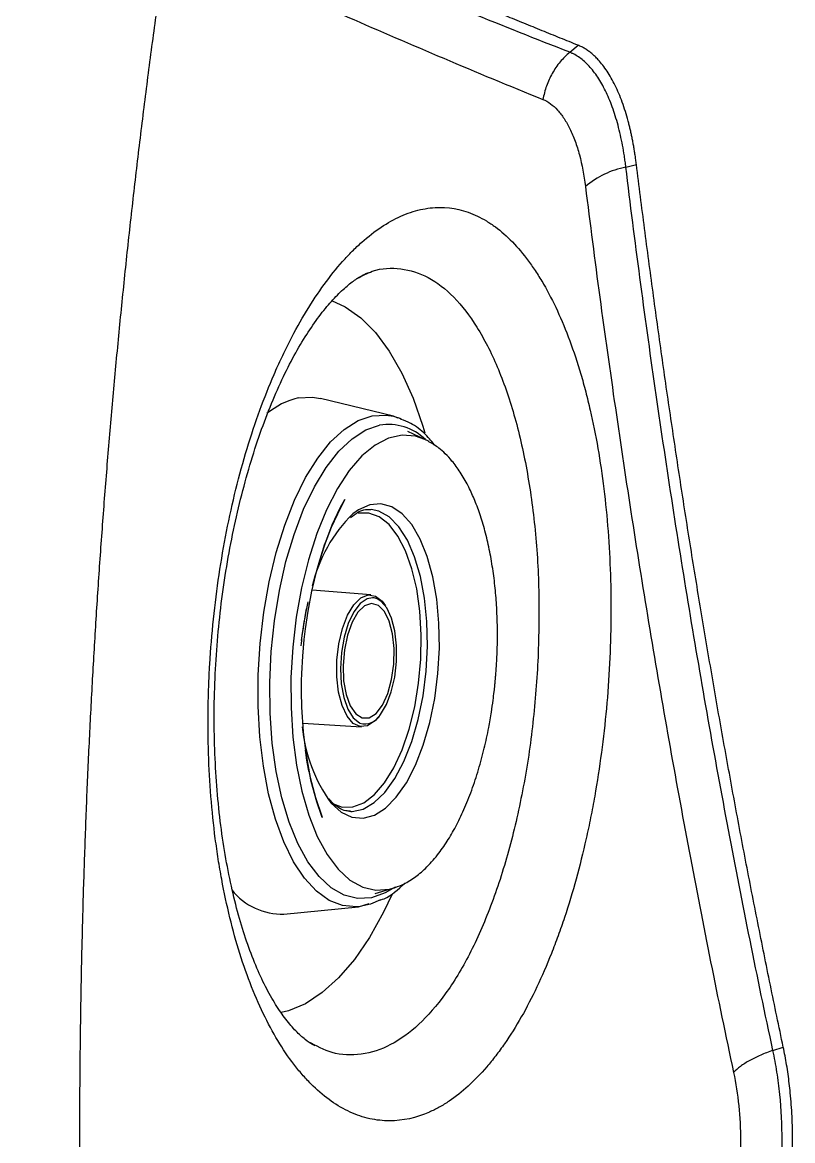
# Model space of a CAD drawing. Extents: x 527 to 611, y 788 to 934.
# Drawn here: x 535.046 to 537.726, y 845.573 to 849.462 of the extents above; entities that cross this region are included whole.
import ezdxf

# ---------------------------------------------------------------- set-up
doc = ezdxf.new("R2010")
doc.units = 0
doc.header["$MEASUREMENT"] = 0
doc.layers.add('1', color=4, linetype='Continuous')
doc.layers.add('GEOMETRY', color=3, linetype='Continuous', lineweight=25)

# ---------------------------------------------------------------- blocks, each defined once
blk = doc.blocks.new('2026_FLAIR')
at = {"layer": 'GEOMETRY'}
for p, q in [((9.8839, 45.9946), (9.9132, 46.019)), ((10.0793, 45.5954), (10.116, 45.6046)), ((9.2703, 44.7289), (9.0169, 44.7911)), ((9.2854, 44.7228), (9.2709, 44.7288)), ((9.3798, 44.6486), (9.3208, 44.6759)), ((9.3921, 44.6423), (9.3798, 44.6486)), ((9.1921, 44.1082), (8.9877, 44.1247)), ((8.9553, 43.6617), (9.1595, 43.6491)), ((8.9781, 43.4881), (8.9778, 43.4893)), ((9.1171, 43.3552), (9.1222, 43.3549)), ((9.2067, 43.069), (9.2689, 43.0876)), ((9.2689, 43.0876), (9.2738, 43.0892)), ((8.8896, 42.9978), (9.1492, 43.0235)), ((9.1492, 43.0235), (9.1866, 43.0352)), ((10.5911, 42.5237), (10.6269, 42.5354))]:
    blk.add_line(p, q, dxfattribs=at)
at = {"layer": 'GEOMETRY', "flags": 128}
for points in [[(9.0554, 45.1315), (9.1026, 45.1099), (9.1567, 45.0716), (9.2079, 45.0199), (9.2557, 44.9556), (9.2994, 44.8793), (9.3387, 44.7918), (9.373, 44.6943), (9.3799, 44.6712)], [(8.939, 44.7927), (8.9892, 44.7956), (9.0169, 44.7911)], [(9.1492, 43.0235), (9.142, 43.023), (9.0938, 43.0272), (9.0469, 43.0455), (9.0023, 43.0774), (8.9606, 43.1225), (8.9226, 43.1799), (8.8888, 43.2489), (8.8598, 43.3281), (8.8361, 43.4164), (8.818, 43.5123), (8.8059, 43.6142), (8.8, 43.7205), (8.8003, 43.8293), (8.8069, 43.9389), (8.8197, 44.0476), (8.8384, 44.1534), (8.8627, 44.2547), (8.8922, 44.3499), (8.9265, 44.4373), (8.965, 44.5155), (9.007, 44.5833), (9.0519, 44.6395), (9.0989, 44.6832), (9.1473, 44.7137), (9.1962, 44.7304)], [(9.1962, 44.7304), (9.2449, 44.7332), (9.2703, 44.7289)], [(9.2703, 44.7289), (9.2926, 44.7219), (9.2988, 44.7193)], [(9.2763, 43.0919), (9.242, 43.0714), (9.1938, 43.0548), (9.1459, 43.0522), (9.0991, 43.0637), (9.0541, 43.0892), (9.0117, 43.1281), (8.9728, 43.1798), (8.9378, 43.2434), (8.9075, 43.3178), (8.8823, 43.4018), (8.8627, 43.494), (8.849, 43.5926), (8.8414, 43.6962), (8.8402, 43.8028), (8.8452, 43.9106), (8.8564, 44.0179), (8.8737, 44.1228), (8.8967, 44.2234), (8.925, 44.3181), (8.9581, 44.4053), (8.9955, 44.4834), (9.0366, 44.5511), (9.0806, 44.6072), (9.1268, 44.6509), (9.1744, 44.6813), (9.2225, 44.6979)], [(9.3798, 44.6486), (9.3473, 44.6598), (9.3007, 44.6635), (9.2535, 44.653), (9.2066, 44.6286), (9.1607, 44.5908), (9.1167, 44.54), (9.0754, 44.4774), (9.0375, 44.404), (9.0037, 44.3211), (8.9746, 44.2301), (8.9507, 44.1328), (8.9324, 44.0308), (8.9201, 43.926), (8.914, 43.8203), (8.9142, 43.7154), (8.9207, 43.6134), (8.9334, 43.516), (8.952, 43.4249), (8.9762, 43.3418), (9.0056, 43.2682), (9.0397, 43.2054), (9.0778, 43.1544), (9.1193, 43.1163), (9.1635, 43.0917), (9.2095, 43.081), (9.2565, 43.0844), (9.2689, 43.0876)], [(8.955, 43.8943), (8.9602, 43.9527), (8.9645, 43.9898), (8.9735, 44.0512), (8.9866, 44.1203), (9.0053, 44.1975), (9.0296, 44.2771), (9.0579, 44.3513), (9.0857, 44.4106), (9.1014, 44.4396), (9.1014, 44.4396), (9.1014, 44.4396), (9.1014, 44.4396), (9.1014, 44.4396), (9.1014, 44.4396), (9.1014, 44.4396), (9.1014, 44.4396), (9.1014, 44.4396), (9.1014, 44.4396), (9.1014, 44.4396), (9.1012, 44.4391), (9.0858, 44.4108), (9.0542, 44.3425), (9.0332, 44.2878), (9.0166, 44.2373), (9.011, 44.2186), (9.0104, 44.2162), (9.0103, 44.2161), (9.0103, 44.2161), (9.0103, 44.2161), (9.0103, 44.2161), (9.0103, 44.2161), (9.0103, 44.2161), (9.0103, 44.2161), (9.0103, 44.2161), (9.0103, 44.2161), (9.0103, 44.2161), (9.0104, 44.2162), (9.0106, 44.2171), (9.015, 44.232), (9.0323, 44.2851), (9.033, 44.2871), (9.0332, 44.2877), (9.0332, 44.2877), (9.0332, 44.2877), (9.0332, 44.2877), (9.0332, 44.2877), (9.0332, 44.2877), (9.0332, 44.2877), (9.0332, 44.2877), (9.0332, 44.2876), (9.0331, 44.2874), (9.0328, 44.2864), (9.0312, 44.2818), (9.0297, 44.2777), (9.0296, 44.2772), (9.0295, 44.277), (9.0295, 44.277), (9.0295, 44.2769), (9.0295, 44.2769), (9.0295, 44.2769), (9.0295, 44.2771), (9.0297, 44.2775), (9.0303, 44.2793), (9.0326, 44.2858), (9.0344, 44.2908), (9.035, 44.2924), (9.0353, 44.2933), (9.0352, 44.2932)], [(9.397, 43.6636), (9.4141, 43.7472), (9.4253, 43.8341), (9.4303, 43.9222), (9.429, 44.0092), (9.4214, 44.0927), (9.4077, 44.1707), (9.3883, 44.2411), (9.3637, 44.3021), (9.3344, 44.3521), (9.3013, 44.3898), (9.2652, 44.4143), (9.2271, 44.4249), (9.1879, 44.4213), (9.1487, 44.4036), (9.1293, 44.3896)], [(9.0518, 43.386), (9.0559, 43.3835), (9.0922, 43.3701), (9.1297, 43.3707), (9.1675, 43.3852), (9.2044, 43.4132), (9.2396, 43.454), (9.2721, 43.5065), (9.3008, 43.5691), (9.3252, 43.6403), (9.3445, 43.7181), (9.3581, 43.8003), (9.3658, 43.8847), (9.3673, 43.969), (9.3625, 44.051), (9.3516, 44.1283), (9.335, 44.1988), (9.3129, 44.2607), (9.2861, 44.3123), (9.2553, 44.3521), (9.2213, 44.3791), (9.1851, 44.3924), (9.1475, 44.3919)], [(9.3566, 43.6745), (9.3734, 43.7569), (9.3842, 43.8426), (9.3887, 43.9294), (9.3869, 44.0148), (9.3787, 44.0965), (9.3643, 44.1723), (9.3443, 44.2402), (9.319, 44.2982), (9.2893, 44.3449), (9.2559, 44.3788), (9.2197, 44.3992), (9.1927, 44.4051)], [(9.1978, 44.0977), (9.1791, 44.0941), (9.1549, 44.0776), (9.1326, 44.0484), (9.1135, 44.0086), (9.0988, 43.9606), (9.0895, 43.9074), (9.0862, 43.8523), (9.089, 43.7989), (9.0978, 43.7504), (9.112, 43.71), (9.1308, 43.6801), (9.1529, 43.6626), (9.1537, 43.6623)], [(9.1327, 44.0736), (9.1572, 44.0976), (9.1829, 44.108), (9.2081, 44.1039), (9.2312, 44.0856), (9.2427, 44.0697)], [(9.214, 44.0941), (9.2037, 44.0971), (9.1978, 44.0977)], [(9.2181, 43.684), (9.206, 43.6701), (9.1807, 43.6528), (9.1551, 43.6496), (9.1307, 43.6609), (9.1092, 43.6858), (9.0918, 43.7229), (9.0796, 43.7697), (9.0735, 43.8234), (9.0738, 43.8806), (9.0805, 43.9376), (9.0931, 43.991), (9.1109, 44.0372), (9.1327, 44.0736), (9.1327, 44.0736)], [(9.1472, 44.0474), (9.1267, 44.0127), (9.1105, 43.9679), (9.0997, 43.9165), (9.0952, 43.8623), (9.0973, 43.8092), (9.1059, 43.7612), (9.1203, 43.7219), (9.1394, 43.6941), (9.1618, 43.68), (9.1859, 43.6806), (9.2099, 43.6959), (9.232, 43.7246), (9.2505, 43.7647), (9.2641, 43.8133), (9.2718, 43.8666), (9.273, 43.9208), (9.2676, 43.9718), (9.256, 44.0159), (9.2391, 44.0497), (9.2182, 44.0708), (9.1947, 44.0776), (9.1704, 44.0696), (9.1472, 44.0474)], [(9.225, 43.6916), (9.2459, 43.7264), (9.2629, 43.7707), (9.275, 43.8217), (9.2814, 43.8763), (9.2817, 43.9309), (9.2758, 43.9823), (9.2642, 44.0271), (9.2476, 44.0625), (9.227, 44.0864), (9.214, 44.0941)], [(8.9747, 43.5051), (8.9747, 43.5051), (8.9747, 43.505), (8.9747, 43.505), (8.9747, 43.5048), (8.9747, 43.5046), (8.9748, 43.5042), (8.9751, 43.503), (8.976, 43.4983), (8.9769, 43.4939), (8.9769, 43.4939), (8.9769, 43.4939), (8.9769, 43.4938), (8.9769, 43.4938), (8.9769, 43.4938), (8.9769, 43.4938), (8.9769, 43.4939), (8.9769, 43.4939), (8.9768, 43.494), (8.9767, 43.4947), (8.9754, 43.5012), (8.9697, 43.5329), (8.9655, 43.5597), (8.9646, 43.5662), (8.9643, 43.5677), (8.9643, 43.568), (8.9643, 43.568), (8.9643, 43.568), (8.9643, 43.568), (8.9643, 43.568), (8.9643, 43.568), (8.9643, 43.568), (8.9643, 43.568), (8.9643, 43.568), (8.9643, 43.568), (8.9643, 43.5679), (8.9643, 43.5677), (8.9646, 43.5662), (8.9688, 43.538), (8.9813, 43.4726), (8.9991, 43.4032), (9.0226, 43.3347), (9.0229, 43.334), (9.0229, 43.3339), (9.0229, 43.3338), (9.0229, 43.3338), (9.0229, 43.3338), (9.0229, 43.3338), (9.0229, 43.3338), (9.0229, 43.3338), (9.0229, 43.3338), (9.0229, 43.3338), (9.0229, 43.3338), (9.0229, 43.3338), (9.0229, 43.3339), (9.0216, 43.3372), (9.0037, 43.3882), (8.9845, 43.4587), (8.9689, 43.5379), (8.9572, 43.6313), (8.9518, 43.7169), (8.9507, 43.7719), (8.9511, 43.8089), (8.9518, 43.8343), (8.955, 43.8943)], [(9.1222, 43.3549), (9.1269, 43.3549), (9.1656, 43.3631), (9.204, 43.3853), (9.2411, 43.421), (9.2758, 43.4693), (9.3071, 43.5287), (9.3343, 43.5978), (9.3566, 43.6745)], [(9.0528, 43.3849), (9.0542, 43.3833), (9.0889, 43.3521), (9.1261, 43.3345), (9.1648, 43.331), (9.2042, 43.3416), (9.243, 43.3662), (9.2804, 43.404), (9.3154, 43.4541), (9.347, 43.5151), (9.3744, 43.5856), (9.397, 43.6636)], [(9.2666, 43.0667), (9.2365, 43.0043), (9.1873, 42.9169), (9.1348, 42.8405), (9.0797, 42.7762), (9.0226, 42.7246), (8.9641, 42.6862), (8.9049, 42.6616), (8.8798, 42.6554)], [(9.2252, 43.0479), (9.1909, 43.0327), (9.1492, 43.0235)]]:
    blk.add_lwpolyline(points, dxfattribs=at)
at = {"layer": 'GEOMETRY'}
for centre, radius, start, end in [((10.1431, 45.2825), 0.3194, 101.5184, 129.8163), ((8.9999, 44.5365), 0.2633, 103.3676, 130.0715), ((9.2528, 44.5167), 0.1838, 45.481, 99.4842), ((9.492, 44.0199), 0.5179, 134.4598, 166.8548), ((10.1128, 43.8163), 1.1704, 167.1728, 173.4951), ((9.1718, 43.7197), 0.0602, 252.5577, 332.1958), ((9.4933, 43.7023), 0.543, 185.6032, 215.7704), ((8.8828, 43.2215), 0.2238, 218.6828, 271.7512)]:
    blk.add_arc(centre, radius, start, end, dxfattribs=at)
for points, knots in [([(9.9132, 46.019), (9.8924, 46.0274), (9.8504, 46.0443), (9.7876, 46.0697), (9.7245, 46.0955), (9.661, 46.1215), (9.5973, 46.1479), (9.5333, 46.1745), (9.4691, 46.2014), (9.4046, 46.2286), (9.3399, 46.2562), (9.275, 46.284), (9.2098, 46.3121), (9.1445, 46.3404), (9.079, 46.3691), (9.0134, 46.3981), (8.9476, 46.4274), (8.8817, 46.4569), (8.8157, 46.4868), (8.6844, 46.5466), (8.4842, 46.6398), (8.2327, 46.7611), (7.9795, 46.8877), (7.739, 47.0126), (7.5016, 47.141), (7.2738, 47.2693), (7.0616, 47.3941), (6.8557, 47.5206), (6.667, 47.6419), (6.5178, 47.7424), (6.4115, 47.8165), (6.3399, 47.8674), (6.2713, 47.9172), (6.2056, 47.9658), (6.1635, 47.9978), (6.1426, 48.0137)], [0, 0, 0, 0, 0.012666, 0.025477, 0.038431, 0.05153, 0.064772, 0.078158, 0.091689, 0.105363, 0.11918, 0.133142, 0.147247, 0.161495, 0.175887, 0.190423, 0.205102, 0.219924, 0.23489, 0.249999, 0.309916, 0.374998, 0.432261, 0.499997, 0.562503, 0.624998, 0.692667, 0.749998, 0.815109, 0.874999, 0.901116, 0.926674, 0.951674, 0.976116, 1, 1, 1, 1]), ([(9.8839, 45.9946), (9.7663, 46.0405), (9.651, 46.0866), (9.4244, 46.179), (9.3132, 46.2253), (9.0948, 46.3182), (8.9876, 46.3647), (8.7773, 46.4578), (8.6743, 46.5045), (8.5739, 46.5519)], [0, 0, 0, 0, 0.25, 0.25, 0.5, 0.5, 0.75, 0.75, 1, 1, 1, 1]), ([(8.4832, 46.4006), (8.478, 46.3651), (8.4677, 46.2942), (8.4527, 46.1877), (8.4381, 46.0813), (8.424, 45.975), (8.4102, 45.8688), (8.3969, 45.7626), (8.384, 45.6565), (8.3715, 45.5505), (8.3594, 45.4446), (8.3477, 45.3388), (8.3364, 45.233), (8.3255, 45.1273), (8.315, 45.0218), (8.3049, 44.9163), (8.2952, 44.8109), (8.2859, 44.7056), (8.277, 44.6004), (8.2685, 44.4952), (8.2604, 44.3902), (8.2526, 44.2853), (8.2453, 44.1805), (8.2384, 44.0758), (8.2318, 43.9712), (8.2256, 43.8667), (8.2198, 43.7623), (8.2144, 43.658), (8.2094, 43.5538), (8.2047, 43.4497), (8.2005, 43.3458), (8.1966, 43.2419), (8.1931, 43.1382), (8.1899, 43.0346), (8.1872, 42.9311), (8.1848, 42.8277), (8.1827, 42.7245), (8.1811, 42.6213), (8.1798, 42.5183), (8.1789, 42.4154), (8.1783, 42.3127), (8.1779, 42.0655), (8.1815, 41.6734), (8.1965, 41.1363), (8.2214, 40.5985), (8.2491, 40.1731), (8.2735, 39.8599), (8.2906, 39.6587), (8.3091, 39.4566), (8.3292, 39.2537), (8.3509, 39.0499), (8.3741, 38.8453), (8.3988, 38.6399), (8.4252, 38.4337), (8.4532, 38.2267), (8.4731, 38.0886), (8.4831, 38.0194)], [0, 0, 0, 0, 0.012811, 0.025605, 0.038383, 0.051144, 0.063889, 0.076618, 0.089331, 0.102028, 0.114709, 0.127374, 0.140023, 0.152656, 0.165274, 0.177875, 0.19046, 0.20303, 0.215583, 0.228121, 0.240644, 0.25315, 0.265641, 0.278116, 0.290575, 0.303019, 0.315447, 0.327859, 0.340256, 0.352637, 0.365003, 0.377353, 0.389688, 0.402007, 0.41431, 0.426598, 0.438871, 0.451128, 0.46337, 0.475596, 0.487807, 0.500003, 0.563717, 0.627568, 0.691557, 0.755686, 0.779576, 0.803586, 0.827715, 0.851965, 0.876336, 0.900827, 0.925438, 0.950171, 0.975024, 1, 1, 1, 1]), ([(8.4832, 46.4007), (8.5835, 46.3535), (8.6864, 46.3065), (8.8964, 46.2122), (9.0035, 46.1647), (9.2213, 46.0693), (9.3323, 46.0215), (9.5584, 45.9258), (9.6734, 45.8779), (9.7908, 45.8305)], [0, 0, 0, 0, 0.25, 0.25, 0.5, 0.5, 0.75, 0.75, 1, 1, 1, 1]), ([(10.116, 45.6046), (10.1153, 45.61), (10.1139, 45.6208), (10.1116, 45.6366), (10.1092, 45.6523), (10.1066, 45.6677), (10.1038, 45.6828), (10.1008, 45.6978), (10.0977, 45.7125), (10.0944, 45.727), (10.0909, 45.7412), (10.0824, 45.7739), (10.0671, 45.8224), (10.0425, 45.8806), (10.0145, 45.9301), (9.9902, 45.9614), (9.972, 45.9801), (9.9607, 45.9902), (9.9492, 45.9992), (9.9374, 46.007), (9.9255, 46.0138), (9.9173, 46.0173), (9.9132, 46.019)], [0, 0, 0, 0, 0.025013, 0.049966, 0.074873, 0.099748, 0.124607, 0.149463, 0.174331, 0.199227, 0.224163, 0.249155, 0.374195, 0.499276, 0.624067, 0.748984, 0.790886, 0.832671, 0.874408, 0.916164, 0.958005, 1, 1, 1, 1]), ([(9.8839, 45.9946), (9.8717, 45.9844), (9.8606, 45.9731), (9.8453, 45.9548), (9.8405, 45.9484), (9.8314, 45.9352), (9.8271, 45.9283), (9.815, 45.9071), (9.8084, 45.8924), (9.8003, 45.8697), (9.7979, 45.862), (9.7938, 45.8463), (9.7921, 45.8384), (9.7908, 45.8305)], [0, 0, 0, 0, 0.25, 0.25, 0.375, 0.375, 0.5, 0.5, 0.75, 0.75, 0.875, 0.875, 1, 1, 1, 1]), ([(10.0793, 45.5954), (10.0789, 45.5986), (10.0785, 45.602), (10.0777, 45.6084), (10.0764, 45.6181), (10.075, 45.6277), (10.072, 45.6466), (10.0699, 45.659), (10.0631, 45.6953), (10.0578, 45.7186), (10.0489, 45.752), (10.0457, 45.7629), (10.0391, 45.7841), (10.0356, 45.7945), (10.0246, 45.8246), (10.0167, 45.8432), (9.9999, 45.8775), (9.9909, 45.8933), (9.9719, 45.9221), (9.9617, 45.9352), (9.9408, 45.9579), (9.9299, 45.9676), (9.9131, 45.9796), (9.9074, 45.9832), (9.8987, 45.988), (9.8943, 45.9902), (9.8899, 45.9922), (9.8869, 45.9934), (9.8854, 45.994), (9.8839, 45.9946)], [0, 0, 0, 0, 0.015625, 0.015625, 0.03125, 0.0625, 0.0625, 0.125, 0.125, 0.25, 0.25, 0.3125, 0.3125, 0.375, 0.375, 0.5, 0.5, 0.625, 0.625, 0.75, 0.75, 0.875, 0.875, 0.9375, 0.9375, 0.96875, 0.984375, 0.984375, 1, 1, 1, 1]), ([(9.7908, 45.8305), (9.8089, 45.8233), (9.8258, 45.8109), (9.8495, 45.7849), (9.8571, 45.7749), (9.8714, 45.7531), (9.8782, 45.7411), (9.891, 45.7151), (9.897, 45.701), (9.9053, 45.6783), (9.9079, 45.6704), (9.913, 45.6543), (9.9154, 45.6461), (9.9266, 45.604), (9.9337, 45.5674), (9.9386, 45.5278)], [0, 0, 0, 0, 0.25, 0.25, 0.375, 0.375, 0.5, 0.5, 0.625, 0.625, 0.6875, 0.6875, 0.75, 0.75, 1, 1, 1, 1]), ([(10.5911, 42.5237), (10.5361, 42.7791), (10.4848, 43.0349), (10.388, 43.5466), (10.3426, 43.8025), (10.2577, 44.3147), (10.2182, 44.5708), (10.163, 44.955), (10.1452, 45.0831), (10.1111, 45.3392), (10.0948, 45.4673), (10.0793, 45.5954)], [0, 0, 0, 0, 0.25, 0.25, 0.5, 0.5, 0.75, 0.75, 0.875, 0.875, 1, 1, 1, 1]), ([(10.6269, 42.5354), (10.6193, 42.5712), (10.6042, 42.6431), (10.5819, 42.751), (10.5599, 42.8592), (10.5382, 42.9678), (10.5167, 43.0766), (10.4956, 43.1857), (10.4748, 43.2952), (10.4544, 43.4049), (10.4342, 43.5149), (10.4143, 43.6253), (10.3947, 43.7359), (10.3754, 43.8468), (10.3565, 43.9581), (10.332, 44.1042), (10.3025, 44.2856), (10.2686, 44.5025), (10.2357, 44.7207), (10.204, 44.94), (10.1735, 45.1605), (10.144, 45.3822), (10.1253, 45.5304), (10.116, 45.6046)], [0, 0, 0, 0, 0.035103, 0.070301, 0.105592, 0.140978, 0.176458, 0.212032, 0.247699, 0.283461, 0.319316, 0.355266, 0.391309, 0.427445, 0.463676, 0.499999, 0.57026, 0.640911, 0.711952, 0.783383, 0.855202, 0.927408, 1, 1, 1, 1]), ([(9.9386, 45.5278), (9.9544, 45.3995), (9.9711, 45.2712), (10.0058, 45.0146), (10.0239, 44.8863), (10.0799, 44.5013), (10.1197, 44.2444), (10.2052, 43.7308), (10.2508, 43.4739), (10.3477, 42.9604), (10.399, 42.7036), (10.454, 42.4471)], [0, 0, 0, 0, 0.125, 0.125, 0.25, 0.25, 0.5, 0.5, 0.75, 0.75, 1, 1, 1, 1]), ([(10.0225, 43.8688), (10.0278, 43.9737), (10.0287, 44.0769), (10.0238, 44.2291), (10.0211, 44.2794), (10.0135, 44.3791), (10.0085, 44.4286), (9.9908, 44.5729), (9.9749, 44.664), (9.9501, 44.7718), (9.9449, 44.7931), (9.934, 44.8349), (9.9283, 44.8556), (9.9104, 44.9163), (9.8976, 44.9548), (9.8569, 45.0647), (9.8265, 45.1304), (9.7845, 45.2028), (9.7758, 45.2168), (9.7583, 45.2437), (9.7493, 45.2565), (9.7221, 45.2932), (9.7035, 45.3153), (9.6651, 45.3548), (9.6454, 45.3722), (9.6149, 45.3947), (9.6047, 45.4016), (9.5838, 45.4143), (9.5732, 45.42), (9.52, 45.4453), (9.4764, 45.4552), (9.4097, 45.4551), (9.3872, 45.4525), (9.353, 45.4448), (9.3415, 45.4416), (9.3186, 45.4338), (9.3072, 45.4294), (9.2503, 45.4039), (9.2052, 45.3739), (9.1493, 45.3242), (9.1381, 45.3137), (9.1158, 45.2913), (9.1047, 45.2795), (9.0719, 45.2426), (9.0504, 45.2159), (8.9876, 45.1297), (8.9476, 45.0641), (8.9002, 44.9717), (8.8909, 44.9527), (8.8727, 44.9141), (8.8639, 44.8944), (8.8379, 44.8343), (8.8214, 44.7927), (8.7902, 44.7068), (8.7754, 44.6623), (8.7475, 44.5706), (8.7344, 44.523), (8.6986, 44.3786), (8.6791, 44.2797), (8.6562, 44.1271), (8.6497, 44.0756), (8.6388, 43.9712), (8.6346, 43.919), (8.63, 43.8407), (8.6288, 43.8145), (8.6269, 43.7622), (8.6262, 43.7361), (8.6252, 43.6582), (8.6257, 43.607), (8.6306, 43.4552), (8.6383, 43.3566), (8.6539, 43.2365), (8.6573, 43.2126), (8.6647, 43.1652), (8.6687, 43.1418), (8.6814, 43.0729), (8.6909, 43.0284), (8.7226, 42.8993), (8.7478, 42.8189), (8.8066, 42.6704), (8.8392, 42.6046), (8.8928, 42.5182), (8.9115, 42.4915), (8.9406, 42.4546), (8.9506, 42.4428), (8.9707, 42.4203), (8.9809, 42.4097), (9.0325, 42.3598), (9.0754, 42.3298), (9.1312, 42.3044), (9.1424, 42.2999), (9.1651, 42.2922), (9.1766, 42.289), (9.2111, 42.2813), (9.2342, 42.2788), (9.3033, 42.2788), (9.3495, 42.2889), (9.4072, 42.3144), (9.4187, 42.3202), (9.4417, 42.3329), (9.453, 42.3399), (9.4868, 42.3626), (9.5312, 42.3976), (9.5741, 42.442), (9.6057, 42.4788), (9.6161, 42.4916), (9.6368, 42.5186), (9.6471, 42.5327), (9.6974, 42.6054), (9.7349, 42.6713), (9.7872, 42.7813), (9.804, 42.8199), (9.8281, 42.8807), (9.836, 42.9014), (9.8512, 42.9434), (9.8586, 42.9647), (9.8945, 43.0728), (9.9195, 43.1641), (9.9465, 43.2844), (9.9517, 43.3088), (9.9616, 43.3582), (9.9663, 43.3831), (9.9795, 43.458), (9.9873, 43.5084), (10.0077, 43.6607), (10.0172, 43.7639), (10.0225, 43.8688)], [0, 0, 0, 0, 0.03125, 0.03125, 0.046875, 0.046875, 0.0625, 0.0625, 0.09375, 0.09375, 0.101562, 0.101562, 0.109375, 0.109375, 0.125, 0.125, 0.15625, 0.15625, 0.164062, 0.164062, 0.171875, 0.171875, 0.1875, 0.1875, 0.203125, 0.203125, 0.210937, 0.210937, 0.21875, 0.21875, 0.25, 0.25, 0.265625, 0.265625, 0.273437, 0.273437, 0.28125, 0.28125, 0.3125, 0.3125, 0.320312, 0.320312, 0.328125, 0.328125, 0.34375, 0.34375, 0.375, 0.375, 0.382812, 0.382812, 0.390625, 0.390625, 0.40625, 0.40625, 0.421875, 0.421875, 0.4375, 0.4375, 0.46875, 0.46875, 0.484375, 0.484375, 0.5, 0.5, 0.507812, 0.507812, 0.515625, 0.515625, 0.53125, 0.53125, 0.5625, 0.5625, 0.570312, 0.570312, 0.578125, 0.578125, 0.59375, 0.59375, 0.625, 0.625, 0.65625, 0.65625, 0.671875, 0.671875, 0.679687, 0.679687, 0.6875, 0.6875, 0.71875, 0.71875, 0.726562, 0.726562, 0.734375, 0.734375, 0.75, 0.75, 0.78125, 0.78125, 0.789062, 0.789062, 0.796875, 0.796875, 0.8125, 0.828125, 0.828125, 0.835937, 0.835937, 0.84375, 0.84375, 0.875, 0.875, 0.890625, 0.890625, 0.898437, 0.898437, 0.90625, 0.90625, 0.9375, 0.9375, 0.945312, 0.945312, 0.953125, 0.953125, 0.96875, 0.96875, 1, 1, 1, 1]), ([(8.9969, 42.5402), (8.9944, 42.5413), (8.9855, 42.5453), (8.9632, 42.5607), (8.9317, 42.5891), (8.8965, 42.63), (8.8605, 42.6818), (8.8249, 42.7448), (8.7908, 42.8184), (8.7593, 42.9016), (8.7308, 42.9938), (8.7057, 43.0946), (8.6843, 43.204), (8.6673, 43.3207), (8.655, 43.4434), (8.6479, 43.5706), (8.646, 43.7009), (8.6496, 43.8327), (8.6586, 43.9643), (8.6729, 44.0947), (8.6924, 44.2234), (8.7168, 44.3495), (8.7459, 44.4717), (8.7792, 44.5883), (8.8161, 44.6977), (8.856, 44.7986), (8.8979, 44.8896), (8.9412, 44.97), (8.985, 45.0398), (9.0285, 45.0988), (9.0707, 45.1469), (9.1099, 45.1836), (9.1442, 45.209), (9.1703, 45.2235), (9.1807, 45.227), (9.185, 45.2284)], [0, 0, 0, 0, 0.011831, 0.041365, 0.072689, 0.103286, 0.133748, 0.164252, 0.194857, 0.225522, 0.255672, 0.28668, 0.318154, 0.350022, 0.382193, 0.414564, 0.447035, 0.479499, 0.511782, 0.543828, 0.576048, 0.608451, 0.640928, 0.673307, 0.705452, 0.737239, 0.768564, 0.799288, 0.829637, 0.859944, 0.890097, 0.919998, 0.949639, 0.979217, 1, 1, 1, 1]), ([(9.1445, 45.2081), (9.1619, 45.2174), (9.213, 45.2444), (9.2966, 45.2467), (9.3923, 45.2181), (9.4817, 45.1485), (9.5629, 45.0439), (9.6336, 44.9054), (9.6923, 44.7383), (9.7367, 44.5461), (9.7659, 44.3348), (9.7798, 44.1098), (9.7754, 43.9551), (9.7733, 43.8778)], [0, 0, 0, 0, 0.049344, 0.144184, 0.239029, 0.334042, 0.429058, 0.524013, 0.618968, 0.714024, 0.809081, 0.90454, 1, 1, 1, 1]), ([(9.417, 44.6256), (9.4056, 44.6392), (9.3787, 44.6714), (9.3383, 44.703), (9.3084, 44.7139), (9.2973, 44.7179)], [0, 0, 0, 0, 0.314944, 0.742962, 1, 1, 1, 1]), ([(9.3942, 44.6402), (9.3912, 44.6423), (9.3867, 44.6455), (9.3815, 44.6478), (9.3798, 44.6486)], [0, 0, 0, 0, 0.654092, 1, 1, 1, 1]), ([(9.628, 43.8466), (9.6285, 43.8544), (9.6297, 43.8723), (9.6313, 43.9061), (9.6325, 43.9507), (9.6323, 44.0056), (9.63, 44.0669), (9.6248, 44.1325), (9.6163, 44.2002), (9.6045, 44.267), (9.5895, 44.3306), (9.5718, 44.3895), (9.552, 44.4418), (9.5292, 44.4907), (9.5037, 44.5349), (9.4771, 44.5711), (9.4527, 44.5974), (9.4252, 44.6223), (9.4058, 44.6335), (9.3942, 44.6402)], [0, 0, 0, 0, 0.022134, 0.050276, 0.095359, 0.148035, 0.206169, 0.271558, 0.340643, 0.411416, 0.482844, 0.553714, 0.622191, 0.685729, 0.760799, 0.832566, 0.885959, 0.93153, 1, 1, 1, 1]), ([(9.1209, 44.3772), (9.1297, 44.3837), (9.1485, 44.3975), (9.1721, 44.4055), (9.1861, 44.4046), (9.1922, 44.4042)], [0, 0, 0, 0, 0.335029, 0.709295, 1, 1, 1, 1]), ([(8.9731, 44.0831), (8.9713, 44.0757), (8.9649, 44.0496), (8.9561, 43.9987), (8.9508, 43.9545), (8.9479, 43.9303)], [0, 0, 0, 0, 0.151288, 0.535626, 1, 1, 1, 1]), ([(9.7733, 43.8778), (9.768, 43.8012), (9.7573, 43.648), (9.722, 43.4245), (9.6731, 43.2139), (9.6109, 43.0219), (9.5367, 42.8544), (9.4524, 42.715), (9.3597, 42.6088), (9.261, 42.5371), (9.1589, 42.5052), (9.0616, 42.5075), (9.0015, 42.5396), (8.9742, 42.5542)], [0, 0, 0, 0, 0.092577, 0.185153, 0.277499, 0.369843, 0.461728, 0.553609, 0.645557, 0.737502, 0.830026, 0.922551, 1, 1, 1, 1]), ([(9.2689, 43.0876), (9.2795, 43.0913), (9.3049, 43.1001), (9.3436, 43.1236), (9.3844, 43.1575), (9.4222, 43.1996), (9.4574, 43.2494), (9.4881, 43.3022), (9.5167, 43.3613), (9.5434, 43.4278), (9.567, 43.4993), (9.5866, 43.5724), (9.6011, 43.6396), (9.6109, 43.6958), (9.6169, 43.7378), (9.6208, 43.7688), (9.6232, 43.7913), (9.6248, 43.8074), (9.6258, 43.8188), (9.6268, 43.8314), (9.6275, 43.8403), (9.628, 43.8466)], [0, 0, 0, 0, 0.055107, 0.131969, 0.207097, 0.29633, 0.371164, 0.44149, 0.516048, 0.593223, 0.67018, 0.744632, 0.814171, 0.865266, 0.903547, 0.93138, 0.951331, 0.965534, 0.97561, 0.982748, 1, 1, 1, 1]), ([(9.1207, 43.3562), (9.1156, 43.3561), (9.1024, 43.3559), (9.0812, 43.3663), (9.0609, 43.3802), (9.0499, 43.3946), (9.0471, 43.3982)], [0, 0, 0, 0, 0.21681, 0.564391, 0.889378, 1, 1, 1, 1]), ([(9.2159, 43.0444), (9.2234, 43.0464), (9.2567, 43.0553), (9.2865, 43.0834), (9.3097, 43.1051)], [0, 0, 0, 0, 0.2253974, 1, 1, 1, 1]), ([(10.5911, 42.5237), (10.576, 42.5187), (10.5475, 42.5078), (10.5221, 42.4954), (10.4983, 42.4821), (10.4877, 42.4753), (10.4689, 42.4614), (10.4607, 42.4542), (10.454, 42.4471)], [0, 0, 0, 0, 0.25, 0.5, 0.5, 0.75, 0.75, 1, 1, 1, 1]), ([(10.5911, 41.8962), (10.5937, 41.9084), (10.5962, 41.9208), (10.6008, 41.9459), (10.6029, 41.9585), (10.6089, 41.9968), (10.6122, 42.023), (10.6202, 42.1023), (10.6229, 42.156), (10.6228, 42.2649), (10.6201, 42.3183), (10.6122, 42.3969), (10.6089, 42.4229), (10.6029, 42.4614), (10.6008, 42.4741), (10.5962, 42.4991), (10.5937, 42.5116), (10.5911, 42.5237)], [0, 0, 0, 0, 0.0625, 0.0625, 0.125, 0.125, 0.25, 0.25, 0.5, 0.5, 0.75, 0.75, 0.875, 0.875, 0.9375, 0.9375, 1, 1, 1, 1]), ([(10.6269, 41.8846), (10.628, 41.8897), (10.6301, 41.8998), (10.633, 41.9152), (10.6359, 41.9307), (10.6385, 41.9463), (10.6411, 41.9621), (10.6434, 41.9779), (10.6456, 41.994), (10.6477, 42.0101), (10.6495, 42.0263), (10.6536, 42.0645), (10.6582, 42.1255), (10.6602, 42.2097), (10.6582, 42.2938), (10.6532, 42.3602), (10.6478, 42.4092), (10.6436, 42.4416), (10.6387, 42.4734), (10.6332, 42.5048), (10.629, 42.5252), (10.6269, 42.5354)], [0, 0, 0, 0, 0.025038, 0.050023, 0.074969, 0.099887, 0.124791, 0.149693, 0.174606, 0.199542, 0.224514, 0.249536, 0.374601, 0.499662, 0.624371, 0.749115, 0.799375, 0.84949, 0.899564, 0.9497, 1, 1, 1, 1]), ([(10.454, 42.4471), (10.462, 42.4101), (10.4679, 42.371), (10.4759, 42.2918), (10.4779, 42.2514), (10.4779, 42.1692), (10.4759, 42.1286), (10.4699, 42.0687), (10.4674, 42.0489), (10.4615, 42.0103), (10.458, 41.9914), (10.454, 41.9729)], [0, 0, 0, 0, 0.25, 0.25, 0.5, 0.5, 0.75, 0.75, 0.875, 0.875, 1, 1, 1, 1])]:
    blk.add_open_spline(points, degree=3, knots=knots, dxfattribs=at)
for points in [[(9.8839, 45.9946), (9.8839, 45.9946), (9.8839, 45.9946), (9.8839, 45.9946)], [(10.5911, 42.5237), (10.5911, 42.5237), (10.5911, 42.5237), (10.5911, 42.5237)]]:
    blk.add_open_spline(points, degree=3, dxfattribs=at)

msp = doc.modelspace()

# ---------------------------------------------------------------- block references
at = {"layer": '1'}
msp.add_blockref('2026_FLAIR', (527.0666, 803.3631), dxfattribs=at)

doc.saveas('drawing.dxf')
